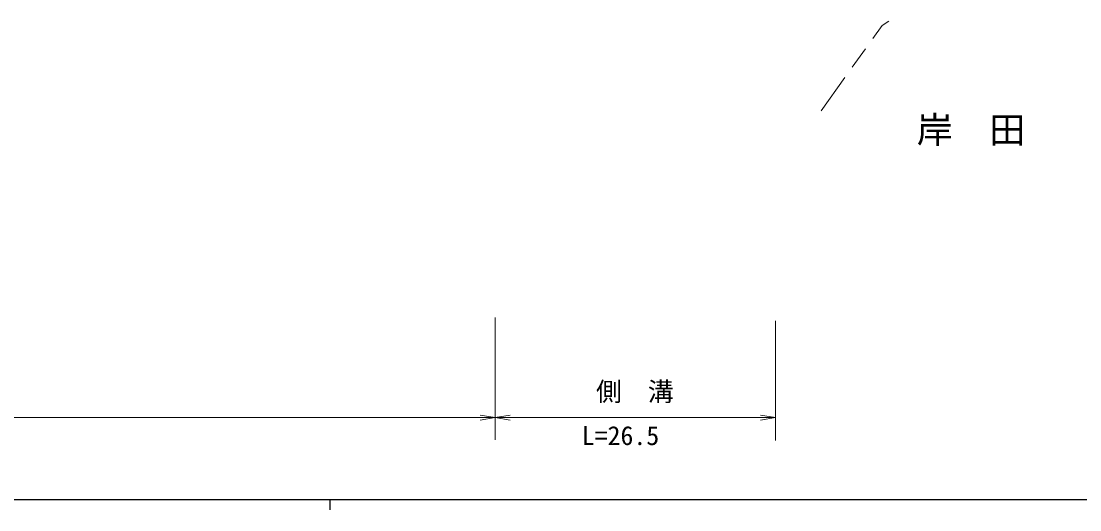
# Model space of a CAD drawing. Units: millimetres, scale not verified. Extents: x 40000 to 680000, y 20000 to 380000.
# Drawn here: x 238190 to 340404, y 204000 to 251189 of the extents above; entities that cross this region are included whole.
import ezdxf
from ezdxf.enums import TextEntityAlignment as Align

# ---------------------------------------------------------------- set-up
doc = ezdxf.new("R2010")
doc.units = ezdxf.units.MM
doc.header["$LTSCALE"] = 1000
for name, color, linetype, lineweight in [('M-BGD', 7, 'Continuous', 13), ('M-STR-HTXT', 7, 'Continuous', 13), ('M-STR-STR3', 7, 'Continuous', 13), ('M-TTL-BAND', 7, 'Continuous', 25)]:
    doc.layers.add(name, color=color, linetype=linetype, lineweight=lineweight)
doc.styles.add('ＭＳ ゴシック', font='')
doc.styles.get('ＭＳ ゴシック').set_extended_font_data('MS Gothic')

# ---------------------------------------------------------------- blocks, each defined once
blk = doc.blocks.new('open_arrow')
at = {"color": 0, "linetype": 'Continuous', "lineweight": -2}
blk.add_lwpolyline([(7.5, 1.25), (0, 0), (7.5, -1.25)], dxfattribs=at)

msp = doc.modelspace()

# ---------------------------------------------------------------- linework, layer by layer
at = {"layer": 'M-BGD'}
for p, q in [((321328, 250774), (320417, 249505)), ((321966, 251189), (321328, 250774)), ((319717, 248532), (318425, 246732)), ((317712, 245741), (315416, 242544))]:
    msp.add_line(p, q, dxfattribs=at)
at = {"layer": 'M-STR-STR3'}
for p, q in [((283967, 222579), (283967, 210753)), ((311028, 222250), (311028, 210699)), ((283967, 212914), (177258, 212914)), ((311028, 212914), (283967, 212914))]:
    msp.add_line(p, q, dxfattribs=at)
at = {"layer": 'M-TTL-BAND'}
for p, q in [((40000, 205000), (579000, 205000)), ((268000, 205000), (268000, 204000))]:
    msp.add_line(p, q, dxfattribs=at)

# ---------------------------------------------------------------- block references
at = {"layer": 'M-STR-STR3', "xscale": 193, "yscale": 193, "rotation": 180}
for p in [(283967, 212914), (311028, 212914)]:
    msp.add_blockref('open_arrow', p, dxfattribs=at)
at = {"layer": 'M-STR-STR3', "xscale": 193, "yscale": 193}
msp.add_blockref('open_arrow', (283967, 212914), dxfattribs=at)

# ---------------------------------------------------------------- texts
at = {"layer": 'M-STR-HTXT', "style": 'ＭＳ ゴシック'}
msp.add_text('\u3000岸\u3000田', height=2566, dxfattribs=at).set_placement((321148, 238630), align=Align.BOTTOM_LEFT)
at = {"layer": 'M-STR-STR3', "style": 'ＭＳ ゴシック'}
for s, p in [('側\u3000溝', (293688, 213954)), ('L=26.5', (292312, 209701))]:
    msp.add_text(s, height=1833, dxfattribs=at).set_placement(p, align=Align.BOTTOM_LEFT)

doc.saveas('drawing.dxf')
